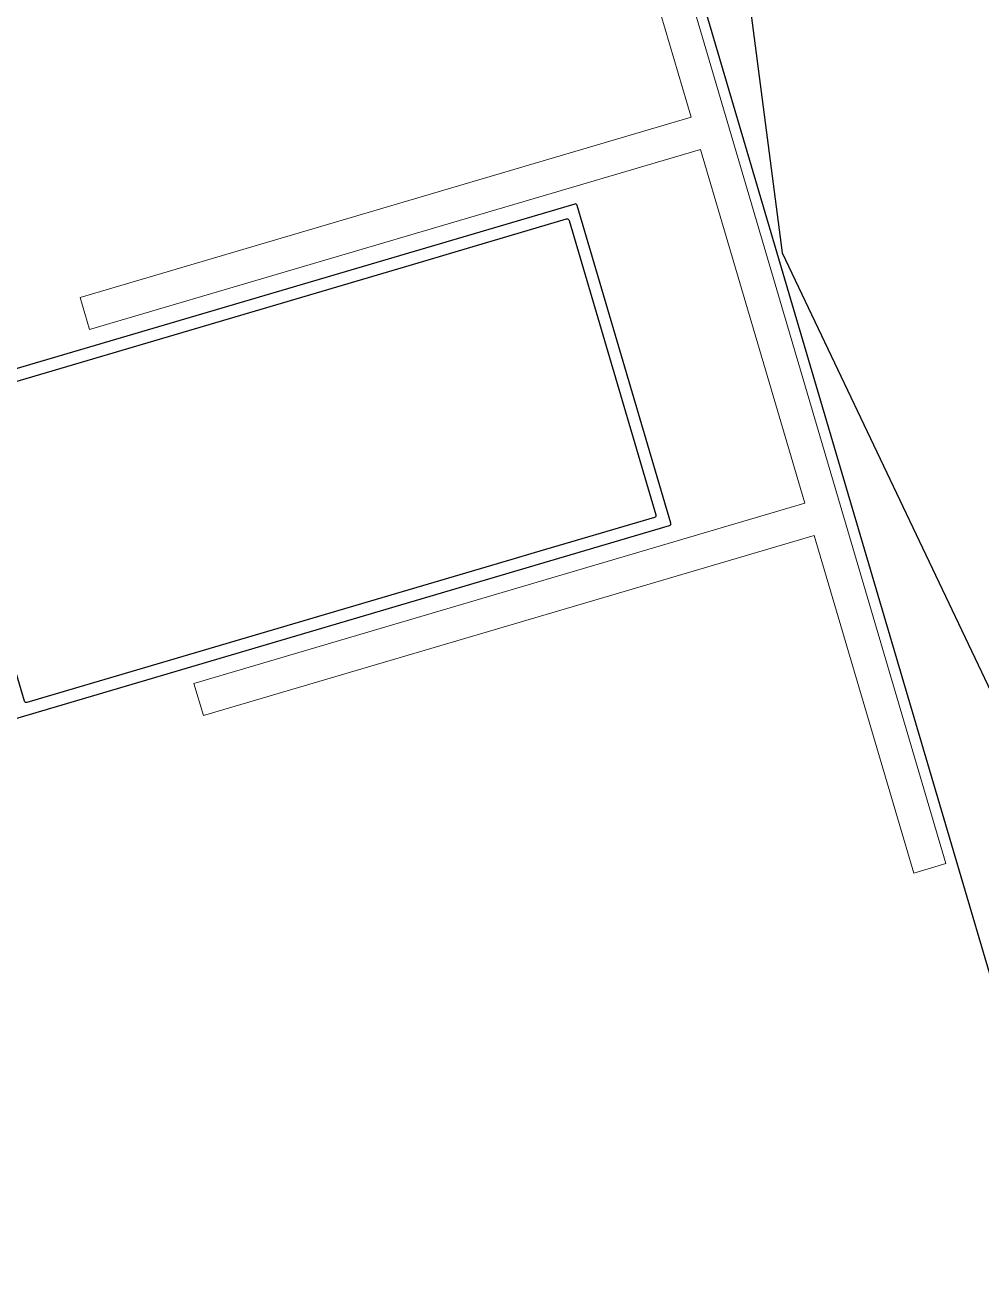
# Model space of a CAD drawing. Header units: millimetres. Extents: x 62878 to 70819, y -67946 to -61850.
# Drawn here: x 63669.99 to 63684.25, y -65550.68 to -65532.09 of the extents above; entities that cross this region are included whole.
import ezdxf

# ---------------------------------------------------------------- set-up
doc = ezdxf.new("R2010")
doc.units = ezdxf.units.MM
for name, color, linetype, lineweight in [('BAP', 41, 'Continuous', 30), ('Dog_dos_yeni', 63, 'Continuous', 5), ('DOGRAMA', 171, 'Continuous', 0)]:
    doc.layers.add(name, color=color, linetype=linetype, lineweight=lineweight)

msp = doc.modelspace()

# ---------------------------------------------------------------- linework, layer by layer
msp.add_lwpolyline([(68896.021, -63031.435), (69030.259, -63071.184), (69185.279, -62547.653), (68892.999, -62461.107, 1.044368), (68063.198, -62298.73, 0.204375), (63106.96, -62494.783, 0.353953), (62932.94, -62997.825), (63753.185, -65779.598), (64154.954, -67142.153), (65336.723, -66792.622), (65336.7, -66829.112), (65270.535, -66829.071, 0.626789), (65270.199, -67369.071), (65531.845, -67369.234, 0.926242), (66130.088, -67369.606), (66391.733, -67369.769, 0.626743), (66392.069, -66829.769), (66326.147, -66829.728), (66326.17, -66793.238), (67506.156, -67144.128), (68467.025, -63899.086), (68625.204, -63946.037), (68896.024, -63031.423)], format="xyb")
at = {"layer": 'BAP'}
msp.add_lwpolyline([(63776.357, -65538.083), (63779.225, -65522.705), (63777.199, -65507.193), (63770.48, -65493.066), (63759.724, -65481.707), (63745.984, -65474.228), (63730.606, -65471.36), (63715.094, -65473.385), (63700.967, -65480.105), (63689.608, -65490.861), (63682.129, -65504.6), (63679.262, -65519.979), (63681.287, -65535.491), (63688.006, -65549.617), (63698.762, -65560.976), (63712.502, -65568.456), (63727.88, -65571.323), (63743.392, -65569.298), (63757.519, -65562.579), (63768.878, -65551.823)], close=True, dxfattribs=at)
at = {"layer": 'Dog_dos_yeni'}
msp.add_lwpolyline([(63683.729, -65544.598), (63678.922, -65528.292), (63678.442, -65528.434), (63679.927, -65533.469), (63670.814, -65536.156), (63670.956, -65536.635), (63680.068, -65533.949), (63681.623, -65539.224), (63672.511, -65541.911), (63672.653, -65542.391), (63681.765, -65539.704), (63683.249, -65544.74), (63683.729, -65544.598)], close=True, dxfattribs=at)
at = {"layer": 'DOGRAMA', "lineweight": -2}
msp.add_lwpolyline([(63106.96, -62494.783, 0.354372), (62933.156, -62998.559), (63684.776, -65547.597)], format="xyb", dxfattribs=at)
at = {"layer": 'DOGRAMA', "lineweight": -2, "ltscale": 0.5}
msp.add_lwpolyline([(63669.496, -65542.539), (63679.606, -65539.559, 0.414214), (63679.626, -65539.521), (63678.229, -65534.783, 0.414214), (63678.192, -65534.763), (63668.082, -65537.743, 0.414214)], format="xyb", dxfattribs=at)
msp.add_lwpolyline([(63675.941, -65535.614), (63676.276, -65535.515), (63678.07, -65534.986, -0.414214), (63678.107, -65535.007), (63679.402, -65539.4, -0.414214), (63679.382, -65539.437), (63677.588, -65539.966), (63677.253, -65540.065), (63670.02, -65542.197, -0.414214), (63669.983, -65542.177), (63668.688, -65537.784, -0.414214), (63668.708, -65537.746)], format="xyb", close=True, dxfattribs=at)

doc.saveas('drawing.dxf')
